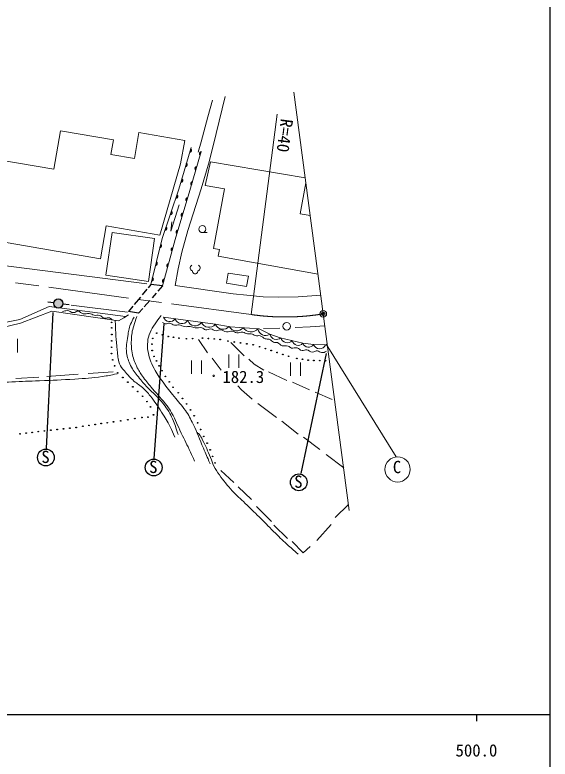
# Model space of a CAD drawing. Units: millimetres, scale not verified. Extents: x 40000 to 680000, y 20000 to 380000.
# Drawn here: x 499099 to 579000, y 198357 to 309377 of the extents above; entities that cross this region are included whole.
import ezdxf
from ezdxf.enums import TextEntityAlignment as Align

# ---------------------------------------------------------------- set-up
doc = ezdxf.new("R2010")
doc.units = ezdxf.units.MM
doc.header["$LTSCALE"] = 1000
doc.header["$PDMODE"] = 32
doc.header["$PDSIZE"] = 500
doc.linetypes.add('CHAIN', pattern=[18.5, 12, -1.5, 3.5, -1.5])
for name, color, linetype, lineweight in [('M-BGD', 7, 'Continuous', 13), ('M-BMK', 2, 'CHAIN', 13), ('M-BMK-SRVR', 3, 'Continuous', 13), ('M-STR-HTXT', 7, 'Continuous', 13), ('M-STR-STR1', 1, 'Continuous', 25), ('M-STR-STRC', 7, 'Continuous', 13), ('M-TTL-BAND', 7, 'Continuous', 25)]:
    doc.layers.add(name, color=color, linetype=linetype, lineweight=lineweight)
doc.layers.add('M-OTRS', color=6, linetype='Continuous')
doc.styles.add('ＭＳ ゴシック', font='')
doc.styles.add('ＭＳ 明朝', font='')
doc.styles.get('ＭＳ ゴシック').set_extended_font_data('MS Gothic')
doc.styles.get('ＭＳ 明朝').set_extended_font_data('MS Mincho')

msp = doc.modelspace()

# ---------------------------------------------------------------- hatches: boundary and pattern name
at = {"layer": 'M-BGD'}
msp.add_hatch(color=256, dxfattribs=at).paths.add_polyline_path([(506263, 266244, 0.97359), (504914, 266451, 0.01338), (504908, 266415, 0.41421), (505500, 265652, 0.41421)])

# ---------------------------------------------------------------- linework, layer by layer
for p, q in [((527882, 294170), (528597, 296680)), ((530501, 297194), (529155, 291694)), ((526927, 290428), (527882, 294170)), ((505905, 292093), (504908, 286349)), ((513818, 290719), (505905, 292093)), ((517608, 291813), (516935, 287936)), ((524453, 290625), (517608, 291813)), ((529155, 291694), (528104, 287446)), ((513440, 288543), (513818, 290719)), ((523848, 287144), (524453, 290625)), ((526478, 288877), (526927, 290428)), ((523594, 283382), (525408, 289617)), ((525231, 283195), (526924, 289006)), ((504908, 286349), (496982, 287725)), ((516935, 287936), (513440, 288543)), ((520758, 276527), (523848, 287144)), ((528104, 287446), (526926, 283430)), ((527510, 283934), (528309, 287439)), ((528309, 287439), (542447, 285048)), ((541671, 279715), (542546, 284302)), ((521074, 276012), (523594, 283382)), ((523027, 275880), (525231, 283195)), ((526926, 283430), (524907, 277236)), ((530384, 283429), (527510, 283934)), ((528736, 274544), (530384, 283429)), ((523631, 281060), (522390, 277107)), ((541671, 279715), (543188, 279467)), ((511859, 272987), (512716, 277923)), ((512716, 277923), (520758, 276527)), ((522390, 277107), (522533, 278485)), ((512684, 270526), (513601, 276920)), ((513601, 276920), (519943, 276011)), ((524907, 277236), (524024, 273977)), ((527088, 276898), (527788, 276898)), ((495025, 275910), (511859, 272987)), ((519026, 269616), (519943, 276011)), ((519402, 269169), (521074, 276012)), ((521139, 268962), (523027, 275880)), ((529648, 274376), (528736, 274544)), ((529437, 273408), (529648, 274376)), ((524024, 273977), (523496, 271484)), ((544351, 270694), (529437, 273408)), ((494174, 272398), (518780, 269259)), ((523496, 271484), (523028, 269007)), ((512684, 270526), (519026, 269616)), ((530709, 269381), (530942, 270839)), ((530942, 270839), (533953, 270386)), ((533953, 270386), (533655, 268862)), ((523028, 269007), (531697, 267765)), ((533655, 268862), (530709, 269381)), ((531697, 267765), (533744, 267544)), ((533744, 267544), (536184, 267334)), ((536184, 267334), (538460, 267268)), ((538460, 267268), (541394, 267315)), ((541394, 267315), (544768, 267550)), ((499844, 263953), (504216, 265874)), ((504216, 265874), (515631, 264372)), ((515926, 265052), (507490, 266084)), ((499951, 263397), (504629, 265166)), ((504629, 265166), (514557, 263736)), ((515342, 264203), (516080, 264633)), ((521304, 264288), (529015, 263222)), ((497114, 263387), (499844, 263953)), ((497237, 262725), (499951, 263397)), ((514557, 263736), (515342, 264203)), ((529015, 263222), (531230, 262865)), ((531230, 262865), (535584, 262528)), ((535584, 262528), (537140, 261729)), ((536201, 262600), (538627, 262643)), ((540954, 262727), (543197, 262825)), ((543197, 262825), (545373, 262988)), ((499491, 259028), (499491, 261028)), ((526532, 260938), (527836, 258947)), ((537140, 261729), (538696, 261225)), ((538696, 261225), (542082, 260383)), ((531315, 260494), (533334, 258513)), ((542082, 260383), (543680, 260215)), ((543680, 260215), (545463, 260164)), ((531018, 258724), (531018, 256724)), ((532518, 256724), (532518, 258724)), ((525466, 257809), (525466, 255809)), ((526966, 255809), (526966, 257809)), ((528537, 258148), (529911, 256396)), ((534017, 258026), (534820, 257269)), ((534820, 257269), (536282, 256369)), ((540229, 257525), (540229, 255525)), ((541729, 255525), (541729, 257525)), ((499256, 255112), (502697, 255352)), ((503863, 255433), (508558, 255761)), ((510058, 255866), (513789, 256126)), ((536970, 256120), (539709, 254849)), ((540531, 254606), (543097, 253435)), ((532378, 254048), (532920, 253460)), ((532920, 253460), (534537, 252058)), ((543910, 253098), (546480, 251992)), ((535380, 251406), (538156, 249303)), ((538955, 248770), (541394, 246807)), ((542206, 246365), (544603, 244557)), ((545591, 243800), (548181, 241818)), ((529862, 241393), (531769, 239613)), ((532428, 238982), (534407, 237066)), ((535161, 236046), (537390, 233817)), ((546892, 234384), (548906, 236353)), ((537769, 233242), (539788, 231266)), ((544172, 230988), (546328, 233337)), ((540489, 230817), (542115, 229125)), ((542115, 229125), (543190, 230079))]:
    msp.add_line(p, q, dxfattribs=at)
at = {"layer": 'M-BGD', "lineweight": 25}
for p, q in [((504007, 266565), (504914, 266451)), ((506282, 266277), (507189, 266163)), ((504744, 264996), (503750, 244707)), ((521343, 263269), (519845, 243207)), ((545566, 258865), (541779, 240974))]:
    msp.add_line(p, q, dxfattribs=at)
at = {"layer": 'M-BGD'}
for centre, radius in [((527088, 277423), 525), ((539678, 262932), 571), ((528779, 255531), 121)]:
    msp.add_circle(centre, radius, dxfattribs=at)
at = {"layer": 'M-BGD', "lineweight": 25}
for centre, radius in [((505586, 266329), 683), ((513544, 263510), 50), ((513560, 262688), 50), ((513582, 261704), 50), ((519669, 261123), 50), ((520270, 261890), 50), ((521132, 261647), 50), ((521993, 261403), 50), ((522781, 261290), 50), ((523596, 261160), 50), ((524708, 261076), 50), ((525629, 261078), 50), ((527106, 261174), 50), ((527987, 261103), 50), ((528868, 261032), 50), ((529749, 260961), 50), ((513538, 259798), 50), ((513560, 260751), 50), ((519565, 260266), 50), ((530904, 260715), 50), ((531846, 260580), 50), ((532789, 260444), 50), ((533732, 260309), 50), ((534675, 260174), 50), ((535632, 259873), 50), ((513516, 258846), 50), ((519600, 259311), 50), ((536500, 259588), 50), ((537367, 259304), 50), ((538234, 259020), 50), ((539102, 258736), 50), ((513702, 257917), 50), ((519880, 258429), 50), ((520231, 257760), 50), ((539969, 258452), 50), ((541184, 258136), 50), ((542033, 257999), 50), ((542882, 257862), 50), ((543737, 257829), 50), ((544603, 257806), 50), ((545470, 257783), 50), ((513994, 257015), 50), ((520647, 257032), 50), ((514446, 255989), 50), ((521063, 256303), 50), ((521572, 255455), 50), ((515208, 255293), 50), ((515970, 254597), 50), ((522144, 254638), 50), ((516705, 253895), 50), ((517436, 253189), 50), ((522717, 253821), 50), ((518166, 252483), 50), ((523496, 253014), 50), ((524117, 252175), 50), ((518822, 251683), 50), ((519353, 250887), 50), ((524739, 251337), 50), ((525326, 250441), 50), ((513812, 248679), 50), ((514900, 248823), 50), ((515957, 248989), 50), ((517014, 249156), 50), ((518071, 249322), 50), ((518962, 249365), 50), ((519785, 249717), 50), ((525858, 249585), 50), ((506352, 247623), 50), ((507297, 247723), 50), ((508242, 247824), 50), ((509252, 248013), 50), ((510164, 248146), 50), ((511076, 248279), 50), ((511988, 248412), 50), ((512900, 248546), 50), ((526373, 248520), 50), ((499868, 246883), 50), ((500777, 246991), 50), ((501685, 247099), 50), ((502594, 247207), 50), ((503503, 247316), 50), ((504461, 247421), 50), ((505406, 247522), 50), ((526833, 247518), 50), ((527285, 246502), 50), ((527796, 245486), 50), ((503727, 243355), 1250), ((528245, 244488), 50), ((528611, 243512), 50), ((519822, 241855), 1250), ((528976, 242535), 50), ((541478, 239652), 1250)]:
    msp.add_circle(centre, radius, dxfattribs=at)
for centre, start, end in [((525218, 289168), 266.461, 61.10023), ((526884, 288669), 86.43876, 241.07799), ((524592, 287016), 266.461, 61.10023), ((526232, 286430), 86.43876, 241.07799), ((523917, 284694), 266.461, 61.10023), ((525588, 284220), 86.43876, 241.07799), ((523164, 282301), 263.80243, 58.44166), ((524872, 281810), 85.90813, 240.54736), ((522324, 279842), 263.80243, 58.44166), ((524182, 279519), 85.90813, 240.54736), ((521534, 277532), 263.80243, 58.44166), ((523418, 276983), 85.90813, 240.54736), ((520748, 274915), 268.9566, 63.59583), ((522679, 274394), 87.42263, 242.06187), ((520112, 272313), 268.9566, 63.59583), ((522020, 271976), 87.42263, 242.06187), ((519535, 269951), 268.9566, 63.59583), ((521391, 269672), 87.42263, 242.06187)]:
    msp.add_arc(centre, 256, start, end, dxfattribs=at)
at = {"layer": 'M-BGD'}
for centre, radius, start, end in [((525705, 271620), 449, 113.44836, 257.2818), ((526307, 271620), 449, 282.7182, 66.55164), ((526006, 271158), 401, 176.52859, 3.47141), ((522209, 264556), 944, 196.52119, 327.74399), ((524040, 264415), 1094, 199.3136, 324.95158), ((525995, 264085), 1101, 195.77391, 328.49127), ((528062, 264002), 1231, 203.55622, 320.70896), ((530160, 263738), 1255, 204.23678, 317.42713), ((532188, 263524), 1273, 209.91824, 320.57121), ((534349, 263518), 1426, 214.27581, 316.88444), ((536525, 262695), 1145, 187.60442, 302.49634), ((538145, 262006), 1042, 195.39927, 309.17096), ((539763, 261480), 1000, 196.35786, 315.73718), ((541387, 261011), 936, 194.19772, 317.89732), ((542926, 260724), 910, 201.96047, 326.02151), ((544581, 260517), 950, 198.50086, 338.19597)]:
    msp.add_arc(centre, radius, start, end, dxfattribs=at)
for points, knots in [([(506200, 265111), (506480, 265221), (506620, 265258), (506900, 265263), (507287, 265269), (507457, 264940), (507843, 264959), (508124, 264973), (508247, 265200), (508528, 265184), (508861, 265165), (508958, 264858), (509284, 264786), (509636, 264708), (509849, 264886), (510206, 264836), (510515, 264792), (510654, 264636), (510958, 264570), (511252, 264507), (511438, 264641), (511727, 264557), (511878, 264514), (511939, 264434), (512072, 264350), (512207, 264265), (512256, 264161), (512411, 264124), (512656, 264066), (512803, 264248), (513051, 264204), (513303, 264160), (513419, 264068), (513630, 263903)], [0, 0, 0, 0, 1, 1, 1, 2, 2, 2, 3, 3, 3, 4, 4, 4, 5, 5, 5, 6, 6, 6, 7, 7, 7, 8, 8, 8, 9, 9, 9, 10, 10, 10, 11, 11, 11, 11]), ([(516909, 264267), (516628, 263824), (516544, 263657), (516367, 263239), (516086, 262572), (516059, 262149), (515949, 261433), (515803, 260486), (515657, 259935), (515784, 258985), (515888, 258210), (516029, 257773), (516373, 257071), (516727, 256349), (517040, 256005), (517530, 255368), (518030, 254718), (518350, 254385), (518913, 253788), (519530, 253135), (519954, 252846), (520556, 252180), (521204, 251464), (521532, 251027), (522059, 250219), (522326, 249810), (522413, 249545), (522618, 249102), (523024, 248223), (523110, 247884), (523473, 246775)], [0, 0, 0, 0, 1, 1, 1, 2, 2, 2, 3, 3, 3, 4, 4, 4, 5, 5, 5, 6, 6, 6, 7, 7, 7, 8, 8, 8, 9, 9, 9, 10, 10, 10, 10]), ([(517316, 264373), (517060, 263755), (516992, 263551), (516839, 263008), (516606, 262184), (516514, 261699), (516488, 260843), (516463, 259995), (516482, 259508), (516657, 258677), (516822, 257889), (517013, 257464), (517372, 256742), (517669, 256144), (517888, 255835), (518276, 255291), (518770, 254598), (519118, 254263), (519664, 253609), (520501, 252604), (521017, 252080), (521817, 251046), (522112, 250664), (522248, 250428), (522490, 250011), (523146, 248885), (523363, 248174), (523930, 247000), (524465, 245891), (524800, 245287), (525311, 244167), (525557, 243627), (525638, 243451), (525928, 242779)], [0, 0, 0, 0, 1, 1, 1, 2, 2, 2, 3, 3, 3, 4, 4, 4, 5, 5, 5, 6, 6, 6, 7, 7, 7, 8, 8, 8, 9, 9, 9, 10, 10, 10, 11, 11, 11, 11]), ([(520941, 264510), (520492, 263940), (520361, 263775), (520030, 263276), (519712, 262798), (519496, 262544), (519273, 262015), (519052, 261490), (518972, 261166), (518922, 260599), (518878, 260086), (518853, 259786), (518950, 259281), (519156, 258208), (519361, 257606), (519869, 256638), (520315, 255787), (520655, 255359), (521215, 254577), (521831, 253715), (522216, 253262), (522876, 252432), (523523, 251619), (523964, 251223), (524558, 250371), (525086, 249614), (525300, 249135), (525715, 248310), (526393, 246962), (526636, 246143), (527233, 244756), (527626, 243844), (527750, 243558), (528243, 242422)], [0, 0, 0, 0, 1, 1, 1, 2, 2, 2, 3, 3, 3, 4, 4, 4, 5, 5, 5, 6, 6, 6, 7, 7, 7, 8, 8, 8, 9, 9, 9, 10, 10, 10, 11, 11, 11, 11]), ([(514091, 263803), (514169, 261700), (514154, 261091), (514385, 259372), (514492, 258575), (514421, 258091), (514707, 257339), (514888, 256865), (515130, 256667), (515450, 256274), (515903, 255718), (516158, 255401), (516688, 254919), (517215, 254438), (517596, 254272), (518127, 253797), (518637, 253341), (518891, 253047), (519323, 252516), (520049, 251625), (520381, 251066), (521001, 250097), (521534, 249263), (521849, 248800), (522283, 247910), (522570, 247322), (522667, 247108), (522956, 246375)], [0, 0, 0, 0, 1, 1, 1, 2, 2, 2, 3, 3, 3, 4, 4, 4, 5, 5, 5, 6, 6, 6, 7, 7, 7, 8, 8, 8, 9, 9, 9, 9]), ([(521126, 263496), (521287, 263391), (521371, 263352), (521546, 263313), (521800, 263258), (521948, 263434), (522205, 263397), (522509, 263354), (522631, 263151), (522934, 263103), (523194, 263062), (523346, 263150), (523607, 263117), (523935, 263075), (524093, 262927), (524420, 262879), (524756, 262829), (524952, 262919), (525290, 262879), (525582, 262843), (525725, 262710), (526019, 262682), (526400, 262646), (526625, 262793), (527000, 262710), (527254, 262654), (527317, 262410), (527575, 262374), (527863, 262334), (528013, 262539), (528304, 262528), (528648, 262515), (528800, 262271), (529145, 262262), (529411, 262255), (529549, 262400), (529815, 262386), (530172, 262369), (530325, 262129), (530680, 262091), (531026, 262055), (531219, 262225), (531565, 262191), (531843, 262164), (531961, 261982), (532238, 261954), (532588, 261919), (532786, 262073), (533135, 262029), (533423, 261993), (533553, 261835), (533840, 261792), (534052, 261761), (534178, 261853), (534388, 261811), (534634, 261762), (534725, 261596), (534967, 261531), (535251, 261454), (535437, 261582), (535720, 261503), (536047, 261411), (536143, 261160), (536468, 261060), (536695, 260991), (536845, 261063), (537072, 260992), (537363, 260900), (537430, 260651), (537720, 260556), (537932, 260486), (538075, 260553), (538287, 260481), (538606, 260373), (538694, 260119), (539016, 260020), (539337, 259920), (539551, 260070), (539876, 259982), (540102, 259921), (540164, 259728), (540393, 259677), (540715, 259605), (540916, 259776), (541237, 259702), (541555, 259629), (541644, 259345), (541966, 259297), (542237, 259257), (542385, 259433), (542658, 259409), (543015, 259378), (543148, 259078), (543506, 259060), (543816, 259045), (543962, 259298), (544272, 259272), (544538, 259250), (544629, 259014), (544895, 258992), (545182, 258967), (545343, 259064), (545599, 259210)], [0, 0, 0, 0, 1, 1, 1, 2, 2, 2, 3, 3, 3, 4, 4, 4, 5, 5, 5, 6, 6, 6, 7, 7, 7, 8, 8, 8, 9, 9, 9, 10, 10, 10, 11, 11, 11, 12, 12, 12, 13, 13, 13, 14, 14, 14, 15, 15, 15, 16, 16, 16, 17, 17, 17, 18, 18, 18, 19, 19, 19, 20, 20, 20, 21, 21, 21, 22, 22, 22, 23, 23, 23, 24, 24, 24, 25, 25, 25, 26, 26, 26, 27, 27, 27, 28, 28, 28, 29, 29, 29, 30, 30, 30, 31, 31, 31, 32, 32, 32, 33, 33, 33, 34, 34, 34, 34]), ([(486767, 253889), (488644, 254010), (489115, 254041), (490619, 254141), (492336, 254255), (493297, 254336), (495015, 254440), (496427, 254526), (497219, 254564), (498632, 254629), (500250, 254705), (501157, 254726), (502775, 254798), (504829, 254889), (505981, 254913), (508033, 255050), (509640, 255157), (510551, 255155), (512140, 255415), (513007, 255556), (513313, 255608), (514348, 255846)], [0, 0, 0, 0, 1, 1, 1, 2, 2, 2, 3, 3, 3, 4, 4, 4, 5, 5, 5, 6, 6, 6, 7, 7, 7, 7]), ([(526264, 247129), (526413, 247022), (526460, 246972), (526573, 246858), (526861, 246567), (526925, 246323), (527115, 245961), (527634, 244970), (527852, 244379), (528297, 243353), (528513, 242855), (528563, 242544), (528816, 242063), (529097, 241528), (529283, 241242), (529629, 240745), (529966, 240262), (530185, 240013), (530554, 239554), (530927, 239090), (531131, 238825), (531536, 238390), (532256, 237616), (532717, 237239), (533478, 236504), (534296, 235713), (534771, 235286), (535581, 234485), (536423, 233652), (536861, 233151), (537705, 232319), (538487, 231548), (538932, 231124), (539744, 230385), (540377, 229809), (540586, 229624), (541385, 228934)], [0, 0, 0, 0, 1, 1, 1, 2, 2, 2, 3, 3, 3, 4, 4, 4, 5, 5, 5, 6, 6, 6, 7, 7, 7, 8, 8, 8, 9, 9, 9, 10, 10, 10, 11, 11, 11, 12, 12, 12, 12])]:
    msp.add_open_spline(points, degree=3, knots=knots, dxfattribs=at)
at = {"layer": 'M-BMK'}
msp.add_line((534375, 264676), (495792, 269857), dxfattribs=at)
msp.add_arc((539426, 299495), 35183, 261.7459, 279.3406, dxfattribs=at)
at = {"layer": 'M-BMK-SRVR'}
for p, q in [((540749, 297852), (545136, 264778)), ((545136, 264778), (549025, 235455))]:
    msp.add_line(p, q, dxfattribs=at)
msp.add_circle((545136, 264778), 500, dxfattribs=at)
msp.add_point((545136, 264778), dxfattribs=at)
at = {"layer": 'M-OTRS'}
msp.add_point((545136, 264778), dxfattribs=at)
at = {"layer": 'M-STR-HTXT'}
msp.add_line((534375, 264676), (538277, 294544), dxfattribs=at)
at = {"layer": 'M-STR-STR1'}
for p, q in [((519402, 269169), (518994, 268677)), ((521139, 268962), (519402, 269169)), ((521139, 268962), (520438, 268157)), ((518808, 268453), (518121, 267624)), ((520183, 267864), (519587, 267181)), ((517835, 267280), (516920, 266178)), ((519234, 266776), (518411, 265831)), ((516716, 265931), (516052, 265131)), ((518205, 265595), (517562, 264857)), ((517562, 264857), (516052, 265131))]:
    msp.add_line(p, q, dxfattribs=at)
at = {"layer": 'M-STR-STRC'}
msp.add_line((545549, 260259), (556036, 243438), dxfattribs=at)
msp.add_circle((556231, 241578), 1884, dxfattribs=at)
at = {"layer": 'M-TTL-BAND'}
for p, q in [((579000, 20000), (579000, 370000)), ((40000, 205000), (579000, 205000)), ((568000, 205000), (568000, 204000))]:
    msp.add_line(p, q, dxfattribs=at)

# ---------------------------------------------------------------- texts
at = {"layer": 'M-BGD', "style": 'ＭＳ ゴシック'}
for s, p in [('182.3', (530086, 253914)), ('S', (503048, 241981)), ('S', (519143, 240481)), ('S', (540800, 238278))]:
    msp.add_text(s, height=1833, dxfattribs=at).set_placement(p, align=Align.BOTTOM_LEFT)
at = {"layer": 'M-STR-HTXT', "style": 'ＭＳ ゴシック'}
msp.add_text('R=40', height=1833, rotation=262.557, dxfattribs=at).set_placement((537953, 291559), align=Align.BOTTOM_CENTER)
at = {"layer": 'M-STR-STRC', "style": 'ＭＳ 明朝'}
msp.add_text('C', height=1833, dxfattribs=at).set_placement((555521, 240466), align=Align.BOTTOM_LEFT)
at = {"layer": 'M-TTL-BAND', "style": 'ＭＳ ゴシック'}
msp.add_text('500.0', height=1833, dxfattribs=at).set_placement((568000, 198195), align=Align.BOTTOM_CENTER)

doc.saveas('drawing.dxf')
